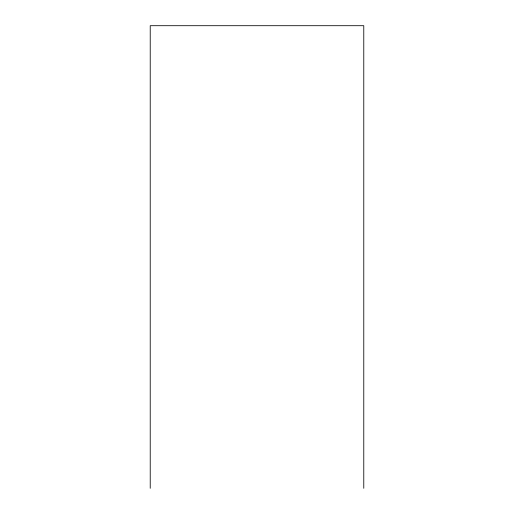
<?xml version="1.0" encoding="UTF-8"?>
<svg xmlns="http://www.w3.org/2000/svg" width="514" height="514" viewBox="0 0 514 514"><rect width="100%" height="100%" fill="white"/><g stroke="black" fill="none" stroke-linecap="round" stroke-linejoin="round"><path stroke-width="0.77" d="M363.777 488.3L363.777 25.7L150.223 25.7L150.223 488.3"/></g></svg>
